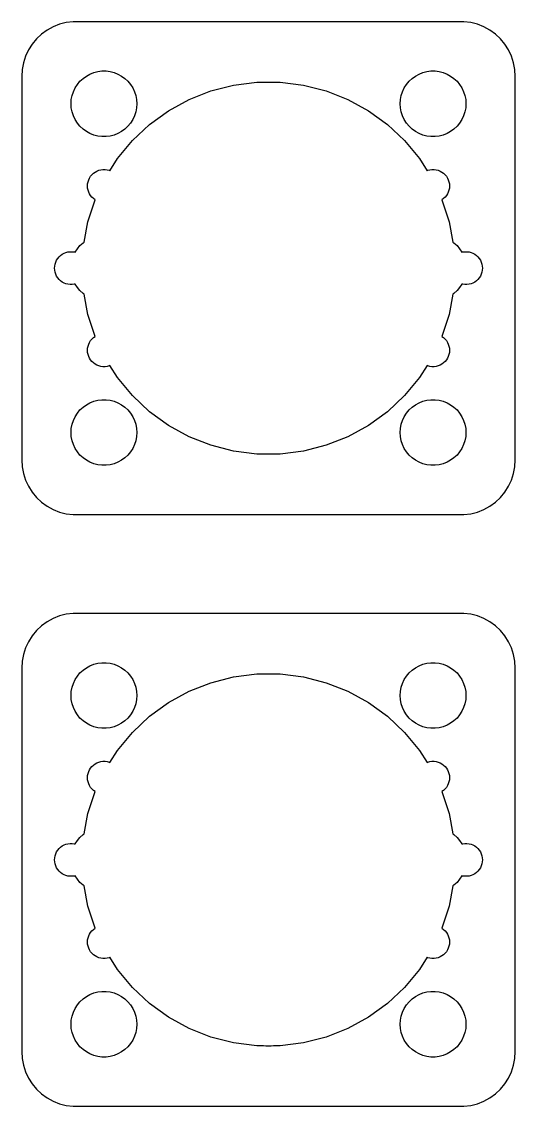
# Model space of a CAD drawing. Header units: metres. Extents: x -22 to 22, y 464 to 724.
# Drawn here: x -22.5 to 22.5, y 625.5 to 724.5 of the extents above; entities that cross this region are included whole.
import ezdxf

# ---------------------------------------------------------------- set-up
doc = ezdxf.new("R2010")
doc.units = ezdxf.units.M

msp = doc.modelspace()

# ---------------------------------------------------------------- linework, layer by layer
for p, q in [((-20.1791, 723.722), (-20.6871, 723.353)), ((-19.6289, 724.024), (-20.1791, 723.722)), ((-19.0451, 724.255), (-19.6289, 724.024)), ((-18.4369, 724.411), (-19.0451, 724.255)), ((-17.8139, 724.49), (-18.4369, 724.411)), ((17.8139, 724.49), (-17.8139, 724.49)), ((18.4369, 724.411), (17.8139, 724.49)), ((19.0451, 724.255), (18.4369, 724.411)), ((19.6289, 724.024), (19.0451, 724.255)), ((20.1791, 723.722), (19.6289, 724.024)), ((20.6871, 723.353), (20.1791, 723.722)), ((-21.1448, 722.923), (-21.5451, 722.439)), ((-20.6871, 723.353), (-21.1448, 722.923)), ((21.1448, 722.923), (20.6871, 723.353)), ((21.5451, 722.439), (21.1448, 722.923)), ((-21.8815, 721.909), (-22.1489, 721.341)), ((-21.5451, 722.439), (-21.8815, 721.909)), ((21.8815, 721.909), (21.5451, 722.439)), ((22.1489, 721.341), (21.8815, 721.909)), ((-22.3429, 720.743), (-22.4606, 720.127)), ((-22.1489, 721.341), (-22.3429, 720.743)), ((22.3429, 720.743), (22.1489, 721.341)), ((22.4606, 720.127), (22.3429, 720.743)), ((-22.4606, 720.127), (-22.5, 719.5)), ((-16.6075, 719.533), (-16.2773, 719.714)), ((-16.2773, 719.714), (-15.927, 719.853)), ((-15.927, 719.853), (-15.5621, 719.947)), ((-15.5621, 719.947), (-15.1884, 719.994)), ((-15.1884, 719.994), (-14.8116, 719.994)), ((-14.8116, 719.994), (-14.4379, 719.947)), ((-14.4379, 719.947), (-14.0729, 719.853)), ((-14.0729, 719.853), (-13.7227, 719.714)), ((-13.7227, 719.714), (-13.3925, 719.533)), ((13.3925, 719.533), (13.7227, 719.714)), ((13.7227, 719.714), (14.0729, 719.853)), ((14.0729, 719.853), (14.4379, 719.947)), ((14.4379, 719.947), (14.8116, 719.994)), ((14.8116, 719.994), (15.1884, 719.994)), ((15.1884, 719.994), (15.5621, 719.947)), ((15.5621, 719.947), (15.927, 719.853)), ((15.927, 719.853), (16.2773, 719.714)), ((16.2773, 719.714), (16.6075, 719.533)), ((22.5, 719.5), (22.4606, 720.127)), ((-22.5, 719.5), (-22.5, 684.5)), ((-17.6289, 718.445), (-17.427, 718.763)), ((-17.427, 718.763), (-17.1869, 719.054)), ((-17.1869, 719.054), (-16.9123, 719.312)), ((-16.9123, 719.312), (-16.6075, 719.533)), ((-13.3925, 719.533), (-13.0877, 719.312)), ((-13.0877, 719.312), (-12.8131, 719.054)), ((-12.8131, 719.054), (-12.5729, 718.763)), ((-12.5729, 718.763), (-12.3711, 718.445)), ((-5.25328, 718.168), (-3.18547, 718.699)), ((-3.18547, 718.699), (-1.06743, 718.966)), ((-1.06743, 718.966), (1.06743, 718.966)), ((1.06743, 718.966), (3.18547, 718.699)), ((3.18547, 718.699), (5.25328, 718.168)), ((12.3711, 718.445), (12.5729, 718.763)), ((12.5729, 718.763), (12.8131, 719.054)), ((12.8131, 719.054), (13.0877, 719.312)), ((13.0877, 719.312), (13.3925, 719.533)), ((16.6075, 719.533), (16.9123, 719.312)), ((16.9123, 719.312), (17.1869, 719.054)), ((17.1869, 719.054), (17.427, 718.763)), ((17.427, 718.763), (17.6289, 718.445)), ((22.5, 684.5), (22.5, 719.5)), ((-17.9763, 717.376), (-17.9057, 717.746)), ((-17.9057, 717.746), (-17.7893, 718.104)), ((-17.7893, 718.104), (-17.6289, 718.445)), ((-12.3711, 718.445), (-12.2107, 718.104)), ((-12.2107, 718.104), (-12.0942, 717.746)), ((-12.0942, 717.746), (-12.0237, 717.376)), ((-7.23824, 717.382), (-5.25328, 718.168)), ((5.25328, 718.168), (7.23824, 717.382)), ((12.0237, 717.376), (12.0942, 717.746)), ((12.0942, 717.746), (12.2107, 718.104)), ((12.2107, 718.104), (12.3711, 718.445)), ((17.6289, 718.445), (17.7893, 718.104)), ((17.7893, 718.104), (17.9057, 717.746)), ((17.9057, 717.746), (17.9763, 717.376)), ((-18, 717), (-17.9763, 717.376)), ((-17.9763, 716.624), (-18, 717)), ((-17.9057, 716.254), (-17.9763, 716.624)), ((-12.0237, 716.624), (-12.0942, 716.254)), ((-12.0237, 717.376), (-12, 717)), ((-12, 717), (-12.0237, 716.624)), ((-9.10905, 716.354), (-7.23824, 717.382)), ((7.23824, 717.382), (9.10905, 716.354)), ((12, 717), (12.0237, 717.376)), ((12.0237, 716.624), (12, 717)), ((12.0942, 716.254), (12.0237, 716.624)), ((17.9763, 716.624), (17.9057, 716.254)), ((17.9763, 717.376), (18, 717)), ((18, 717), (17.9763, 716.624)), ((-17.7893, 715.896), (-17.9057, 716.254)), ((-17.6289, 715.555), (-17.7893, 715.896)), ((-12.2107, 715.896), (-12.3711, 715.555)), ((-12.0942, 716.254), (-12.2107, 715.896)), ((-10.8362, 715.099), (-9.10905, 716.354)), ((9.10905, 716.354), (10.8362, 715.099)), ((12.2107, 715.896), (12.0942, 716.254)), ((12.3711, 715.555), (12.2107, 715.896)), ((17.7893, 715.896), (17.6289, 715.555)), ((17.9057, 716.254), (17.7893, 715.896)), ((-17.427, 715.237), (-17.6289, 715.555)), ((-17.1869, 714.946), (-17.427, 715.237)), ((-16.9123, 714.688), (-17.1869, 714.946)), ((-16.6075, 714.467), (-16.9123, 714.688)), ((-13.0877, 714.688), (-13.3925, 714.467)), ((-12.8131, 714.946), (-13.0877, 714.688)), ((-12.5729, 715.237), (-12.8131, 714.946)), ((-12.3711, 715.555), (-12.5729, 715.237)), ((-12.3925, 713.637), (-10.8362, 715.099)), ((10.8362, 715.099), (12.3925, 713.637)), ((12.5729, 715.237), (12.3711, 715.555)), ((12.8131, 714.946), (12.5729, 715.237)), ((13.0877, 714.688), (12.8131, 714.946)), ((13.3925, 714.467), (13.0877, 714.688)), ((16.9123, 714.688), (16.6075, 714.467)), ((17.1869, 714.946), (16.9123, 714.688)), ((17.427, 715.237), (17.1869, 714.946)), ((17.6289, 715.555), (17.427, 715.237)), ((-16.2773, 714.286), (-16.6075, 714.467)), ((-15.927, 714.147), (-16.2773, 714.286)), ((-15.5621, 714.053), (-15.927, 714.147)), ((-15.1884, 714.006), (-15.5621, 714.053)), ((-14.8116, 714.006), (-15.1884, 714.006)), ((-14.4379, 714.053), (-14.8116, 714.006)), ((-14.0729, 714.147), (-14.4379, 714.053)), ((-13.7227, 714.286), (-14.0729, 714.147)), ((-13.3925, 714.467), (-13.7227, 714.286)), ((13.7227, 714.286), (13.3925, 714.467)), ((14.0729, 714.147), (13.7227, 714.286)), ((14.4379, 714.053), (14.0729, 714.147)), ((14.8116, 714.006), (14.4379, 714.053)), ((15.1884, 714.006), (14.8116, 714.006)), ((15.5621, 714.053), (15.1884, 714.006)), ((15.927, 714.147), (15.5621, 714.053)), ((16.2773, 714.286), (15.927, 714.147)), ((16.6075, 714.467), (16.2773, 714.286)), ((-13.7533, 711.992), (-12.3925, 713.637)), ((12.3925, 713.637), (13.7533, 711.992)), ((-14.4511, 710.893), (-13.7533, 711.992)), ((13.7533, 711.992), (14.4511, 710.893)), ((-15.9561, 710.656), (-15.8037, 710.766)), ((-15.8037, 710.766), (-15.6387, 710.857)), ((-15.6387, 710.857), (-15.4635, 710.927)), ((-15.4635, 710.927), (-15.2811, 710.973)), ((-15.2811, 710.973), (-15.0942, 710.997)), ((-15.0942, 710.997), (-14.9058, 710.997)), ((-14.9058, 710.997), (-14.7189, 710.973)), ((-14.7189, 710.973), (-14.5365, 710.927)), ((-14.5365, 710.927), (-14.4511, 710.893)), ((14.4511, 710.893), (14.5365, 710.927)), ((14.5365, 710.927), (14.7189, 710.973)), ((14.7189, 710.973), (14.9058, 710.997)), ((14.9058, 710.997), (15.0942, 710.997)), ((15.0942, 710.997), (15.2811, 710.973)), ((15.2811, 710.973), (15.4635, 710.927)), ((15.4635, 710.927), (15.6387, 710.857)), ((15.6387, 710.857), (15.8037, 710.766)), ((15.8037, 710.766), (15.9561, 710.656)), ((-16.5, 709.5), (-16.4882, 709.688)), ((-16.4882, 709.688), (-16.4529, 709.873)), ((-16.4529, 709.873), (-16.3947, 710.052)), ((-16.3947, 710.052), (-16.3145, 710.223)), ((-16.3145, 710.223), (-16.2135, 710.382)), ((-16.2135, 710.382), (-16.0934, 710.527)), ((-16.0934, 710.527), (-15.9561, 710.656)), ((15.9561, 710.656), (16.0934, 710.527)), ((16.0934, 710.527), (16.2135, 710.382)), ((16.2135, 710.382), (16.3145, 710.223)), ((16.3145, 710.223), (16.3947, 710.052)), ((16.3947, 710.052), (16.4529, 709.873)), ((16.4529, 709.873), (16.4882, 709.688)), ((16.4882, 709.688), (16.5, 709.5)), ((-16.4882, 709.312), (-16.5, 709.5)), ((-16.4529, 709.127), (-16.4882, 709.312)), ((-16.3947, 708.948), (-16.4529, 709.127)), ((-16.3145, 708.777), (-16.3947, 708.948)), ((-16.2135, 708.618), (-16.3145, 708.777)), ((16.3145, 708.777), (16.2135, 708.618)), ((16.3947, 708.948), (16.3145, 708.777)), ((16.4529, 709.127), (16.3947, 708.948)), ((16.4882, 709.312), (16.4529, 709.127)), ((16.5, 709.5), (16.4882, 709.312)), ((-16.4659, 706.228), (-15.8122, 708.24)), ((-16.0934, 708.473), (-16.2135, 708.618)), ((-15.9561, 708.344), (-16.0934, 708.473)), ((-15.8122, 708.24), (-15.9561, 708.344)), ((15.9561, 708.344), (15.8122, 708.24)), ((15.8122, 708.24), (16.4659, 706.228)), ((16.0934, 708.473), (15.9561, 708.344)), ((16.2135, 708.618), (16.0934, 708.473)), ((-16.8184, 704.38), (-16.4659, 706.228)), ((16.4659, 706.228), (16.8184, 704.38)), ((-17.6261, 703.45), (-17.427, 703.763)), ((-17.427, 703.763), (-17.1869, 704.054)), ((-17.1869, 704.054), (-16.9123, 704.312)), ((-16.9123, 704.312), (-16.8184, 704.38)), ((16.8184, 704.38), (16.9123, 704.312)), ((16.9123, 704.312), (17.1869, 704.054)), ((17.1869, 704.054), (17.427, 703.763)), ((17.427, 703.763), (17.6261, 703.45)), ((-19.3145, 702.723), (-19.2135, 702.882)), ((-19.2135, 702.882), (-19.0934, 703.027)), ((-19.0934, 703.027), (-18.9561, 703.156)), ((-18.9561, 703.156), (-18.8037, 703.266)), ((-18.8037, 703.266), (-18.6387, 703.357)), ((-18.6387, 703.357), (-18.4635, 703.427)), ((-18.4635, 703.427), (-18.2811, 703.473)), ((-18.2811, 703.473), (-18.0942, 703.497)), ((-18.0942, 703.497), (-17.9058, 703.497)), ((-17.9058, 703.497), (-17.7189, 703.473)), ((-17.7189, 703.473), (-17.6261, 703.45)), ((17.6261, 703.45), (17.7189, 703.473)), ((17.7189, 703.473), (17.9058, 703.497)), ((17.9058, 703.497), (18.0942, 703.497)), ((18.0942, 703.497), (18.2811, 703.473)), ((18.2811, 703.473), (18.4635, 703.427)), ((18.4635, 703.427), (18.6387, 703.357)), ((18.6387, 703.357), (18.8037, 703.266)), ((18.8037, 703.266), (18.9561, 703.156)), ((18.9561, 703.156), (19.0934, 703.027)), ((19.0934, 703.027), (19.2135, 702.882)), ((19.2135, 702.882), (19.3145, 702.723)), ((-19.5, 702), (-19.4882, 702.188)), ((-19.4882, 701.812), (-19.5, 702)), ((-19.4882, 702.188), (-19.4529, 702.373)), ((-19.4529, 701.627), (-19.4882, 701.812)), ((-19.4529, 702.373), (-19.3947, 702.552)), ((-19.3947, 702.552), (-19.3145, 702.723)), ((19.3145, 702.723), (19.3947, 702.552)), ((19.3947, 702.552), (19.4529, 702.373)), ((19.4529, 702.373), (19.4882, 702.188)), ((19.4882, 701.812), (19.4529, 701.627)), ((19.4882, 702.188), (19.5, 702)), ((19.5, 702), (19.4882, 701.812)), ((-19.3947, 701.448), (-19.4529, 701.627)), ((-19.3145, 701.277), (-19.3947, 701.448)), ((-19.2135, 701.118), (-19.3145, 701.277)), ((-19.0934, 700.973), (-19.2135, 701.118)), ((-18.9561, 700.844), (-19.0934, 700.973)), ((-18.8037, 700.734), (-18.9561, 700.844)), ((18.9561, 700.844), (18.8037, 700.734)), ((19.0934, 700.973), (18.9561, 700.844)), ((19.2135, 701.118), (19.0934, 700.973)), ((19.3145, 701.277), (19.2135, 701.118)), ((19.3947, 701.448), (19.3145, 701.277)), ((19.4529, 701.627), (19.3947, 701.448)), ((-18.6387, 700.643), (-18.8037, 700.734)), ((-18.4635, 700.573), (-18.6387, 700.643)), ((-18.2811, 700.527), (-18.4635, 700.573)), ((-18.0942, 700.503), (-18.2811, 700.527)), ((-17.9058, 700.503), (-18.0942, 700.503)), ((-17.7189, 700.527), (-17.9058, 700.503)), ((-17.6261, 700.55), (-17.7189, 700.527)), ((-17.427, 700.237), (-17.6261, 700.55)), ((-17.1869, 699.946), (-17.427, 700.237)), ((-16.9123, 699.688), (-17.1869, 699.946)), ((17.1869, 699.946), (16.9123, 699.688)), ((17.427, 700.237), (17.1869, 699.946)), ((17.6261, 700.55), (17.427, 700.237)), ((17.7189, 700.527), (17.6261, 700.55)), ((17.9058, 700.503), (17.7189, 700.527)), ((18.0942, 700.503), (17.9058, 700.503)), ((18.2811, 700.527), (18.0942, 700.503)), ((18.4635, 700.573), (18.2811, 700.527)), ((18.6387, 700.643), (18.4635, 700.573)), ((18.8037, 700.734), (18.6387, 700.643)), ((-16.8184, 699.62), (-16.9123, 699.688)), ((-16.4659, 697.772), (-16.8184, 699.62)), ((16.8184, 699.62), (16.4659, 697.772)), ((16.9123, 699.688), (16.8184, 699.62)), ((-15.8122, 695.76), (-16.4659, 697.772)), ((16.4659, 697.772), (15.8122, 695.76)), ((-16.4882, 694.688), (-16.4529, 694.873)), ((-16.4529, 694.873), (-16.3947, 695.052)), ((-16.3947, 695.052), (-16.3145, 695.223)), ((-16.3145, 695.223), (-16.2135, 695.382)), ((-16.2135, 695.382), (-16.0934, 695.527)), ((-16.0934, 695.527), (-15.9561, 695.656)), ((-15.9561, 695.656), (-15.8122, 695.76)), ((15.8122, 695.76), (15.9561, 695.656)), ((15.9561, 695.656), (16.0934, 695.527)), ((16.0934, 695.527), (16.2135, 695.382)), ((16.2135, 695.382), (16.3145, 695.223)), ((16.3145, 695.223), (16.3947, 695.052)), ((16.3947, 695.052), (16.4529, 694.873)), ((16.4529, 694.873), (16.4882, 694.688)), ((-16.5, 694.5), (-16.4882, 694.688)), ((-16.4882, 694.312), (-16.5, 694.5)), ((-16.4529, 694.127), (-16.4882, 694.312)), ((-16.3947, 693.948), (-16.4529, 694.127)), ((-16.3145, 693.777), (-16.3947, 693.948)), ((16.3947, 693.948), (16.3145, 693.777)), ((16.4529, 694.127), (16.3947, 693.948)), ((16.4882, 694.312), (16.4529, 694.127)), ((16.4882, 694.688), (16.5, 694.5)), ((16.5, 694.5), (16.4882, 694.312)), ((-16.2135, 693.618), (-16.3145, 693.777)), ((-16.0934, 693.473), (-16.2135, 693.618)), ((-15.9561, 693.344), (-16.0934, 693.473)), ((-15.8037, 693.234), (-15.9561, 693.344)), ((-15.6387, 693.143), (-15.8037, 693.234)), ((-15.4635, 693.073), (-15.6387, 693.143)), ((-15.2811, 693.027), (-15.4635, 693.073)), ((-15.0942, 693.003), (-15.2811, 693.027)), ((-14.9058, 693.003), (-15.0942, 693.003)), ((-14.7189, 693.027), (-14.9058, 693.003)), ((-14.5365, 693.073), (-14.7189, 693.027)), ((-14.4511, 693.107), (-14.5365, 693.073)), ((-13.7533, 692.008), (-14.4511, 693.107)), ((14.4511, 693.107), (13.7533, 692.008)), ((14.5365, 693.073), (14.4511, 693.107)), ((14.7189, 693.027), (14.5365, 693.073)), ((14.9058, 693.003), (14.7189, 693.027)), ((15.0942, 693.003), (14.9058, 693.003)), ((15.2811, 693.027), (15.0942, 693.003)), ((15.4635, 693.073), (15.2811, 693.027)), ((15.6387, 693.143), (15.4635, 693.073)), ((15.8037, 693.234), (15.6387, 693.143)), ((15.9561, 693.344), (15.8037, 693.234)), ((16.0934, 693.473), (15.9561, 693.344)), ((16.2135, 693.618), (16.0934, 693.473)), ((16.3145, 693.777), (16.2135, 693.618)), ((-12.3925, 690.363), (-13.7533, 692.008)), ((13.7533, 692.008), (12.3925, 690.363)), ((-15.927, 689.853), (-15.5621, 689.947)), ((-15.5621, 689.947), (-15.1884, 689.994)), ((-15.1884, 689.994), (-14.8116, 689.994)), ((-14.8116, 689.994), (-14.4379, 689.947)), ((-14.4379, 689.947), (-14.0729, 689.853)), ((-10.8362, 688.901), (-12.3925, 690.363)), ((12.3925, 690.363), (10.8362, 688.901)), ((14.0729, 689.853), (14.4379, 689.947)), ((14.4379, 689.947), (14.8116, 689.994)), ((14.8116, 689.994), (15.1884, 689.994)), ((15.1884, 689.994), (15.5621, 689.947)), ((15.5621, 689.947), (15.927, 689.853)), ((-17.427, 688.763), (-17.1869, 689.054)), ((-17.1869, 689.054), (-16.9123, 689.312)), ((-16.9123, 689.312), (-16.6075, 689.533)), ((-16.6075, 689.533), (-16.2773, 689.714)), ((-16.2773, 689.714), (-15.927, 689.853)), ((-14.0729, 689.853), (-13.7227, 689.714)), ((-13.7227, 689.714), (-13.3925, 689.533)), ((-13.3925, 689.533), (-13.0877, 689.312)), ((-13.0877, 689.312), (-12.8131, 689.054)), ((-12.8131, 689.054), (-12.5729, 688.763)), ((-9.10905, 687.646), (-10.8362, 688.901)), ((10.8362, 688.901), (9.10905, 687.646)), ((12.5729, 688.763), (12.8131, 689.054)), ((12.8131, 689.054), (13.0877, 689.312)), ((13.0877, 689.312), (13.3925, 689.533)), ((13.3925, 689.533), (13.7227, 689.714)), ((13.7227, 689.714), (14.0729, 689.853)), ((15.927, 689.853), (16.2773, 689.714)), ((16.2773, 689.714), (16.6075, 689.533)), ((16.6075, 689.533), (16.9123, 689.312)), ((16.9123, 689.312), (17.1869, 689.054)), ((17.1869, 689.054), (17.427, 688.763)), ((-17.9057, 687.746), (-17.7893, 688.104)), ((-17.7893, 688.104), (-17.6289, 688.445)), ((-17.6289, 688.445), (-17.427, 688.763)), ((-12.5729, 688.763), (-12.3711, 688.445)), ((-12.3711, 688.445), (-12.2107, 688.104)), ((-12.2107, 688.104), (-12.0942, 687.746)), ((12.0942, 687.746), (12.2107, 688.104)), ((12.2107, 688.104), (12.3711, 688.445)), ((12.3711, 688.445), (12.5729, 688.763)), ((17.427, 688.763), (17.6289, 688.445)), ((17.6289, 688.445), (17.7893, 688.104)), ((17.7893, 688.104), (17.9057, 687.746)), ((-18, 687), (-17.9763, 687.376)), ((-17.9763, 686.624), (-18, 687)), ((-17.9763, 687.376), (-17.9057, 687.746)), ((-12.0942, 687.746), (-12.0237, 687.376)), ((-12.0237, 687.376), (-12, 687)), ((-12, 687), (-12.0237, 686.624)), ((-7.23824, 686.618), (-9.10905, 687.646)), ((9.10905, 687.646), (7.23824, 686.618)), ((12, 687), (12.0237, 687.376)), ((12.0237, 686.624), (12, 687)), ((12.0237, 687.376), (12.0942, 687.746)), ((17.9057, 687.746), (17.9763, 687.376)), ((17.9763, 687.376), (18, 687)), ((18, 687), (17.9763, 686.624)), ((-17.9057, 686.254), (-17.9763, 686.624)), ((-17.7893, 685.896), (-17.9057, 686.254)), ((-12.0942, 686.254), (-12.2107, 685.896)), ((-12.0237, 686.624), (-12.0942, 686.254)), ((-5.25328, 685.832), (-7.23824, 686.618)), ((7.23824, 686.618), (5.25328, 685.832)), ((12.0942, 686.254), (12.0237, 686.624)), ((12.2107, 685.896), (12.0942, 686.254)), ((17.9057, 686.254), (17.7893, 685.896)), ((17.9763, 686.624), (17.9057, 686.254)), ((-17.6289, 685.555), (-17.7893, 685.896)), ((-17.427, 685.237), (-17.6289, 685.555)), ((-17.1869, 684.946), (-17.427, 685.237)), ((-16.9123, 684.688), (-17.1869, 684.946)), ((-12.8131, 684.946), (-13.0877, 684.688)), ((-12.5729, 685.237), (-12.8131, 684.946)), ((-12.3711, 685.555), (-12.5729, 685.237)), ((-12.2107, 685.896), (-12.3711, 685.555)), ((-3.18547, 685.301), (-5.25328, 685.832)), ((-1.06743, 685.034), (-3.18547, 685.301)), ((-0.45422, 685.034), (-1.06743, 685.034)), ((-0.25116, 685.008), (-0.45422, 685.034)), ((0.25116, 685.008), (-0.25116, 685.008)), ((0.45422, 685.034), (0.25116, 685.008)), ((1.06743, 685.034), (0.45422, 685.034)), ((3.18547, 685.301), (1.06743, 685.034)), ((5.25328, 685.832), (3.18547, 685.301)), ((12.3711, 685.555), (12.2107, 685.896)), ((12.5729, 685.237), (12.3711, 685.555)), ((12.8131, 684.946), (12.5729, 685.237)), ((13.0877, 684.688), (12.8131, 684.946)), ((17.1869, 684.946), (16.9123, 684.688)), ((17.427, 685.237), (17.1869, 684.946)), ((17.6289, 685.555), (17.427, 685.237)), ((17.7893, 685.896), (17.6289, 685.555)), ((-22.5, 684.5), (-22.4606, 683.873)), ((-16.6075, 684.467), (-16.9123, 684.688)), ((-16.2773, 684.286), (-16.6075, 684.467)), ((-15.927, 684.147), (-16.2773, 684.286)), ((-15.5621, 684.053), (-15.927, 684.147)), ((-15.1884, 684.006), (-15.5621, 684.053)), ((-14.8116, 684.006), (-15.1884, 684.006)), ((-14.4379, 684.053), (-14.8116, 684.006)), ((-14.0729, 684.147), (-14.4379, 684.053)), ((-13.7227, 684.286), (-14.0729, 684.147)), ((-13.3925, 684.467), (-13.7227, 684.286)), ((-13.0877, 684.688), (-13.3925, 684.467)), ((13.3925, 684.467), (13.0877, 684.688)), ((13.7227, 684.286), (13.3925, 684.467)), ((14.0729, 684.147), (13.7227, 684.286)), ((14.4379, 684.053), (14.0729, 684.147)), ((14.8116, 684.006), (14.4379, 684.053)), ((15.1884, 684.006), (14.8116, 684.006)), ((15.5621, 684.053), (15.1884, 684.006)), ((15.927, 684.147), (15.5621, 684.053)), ((16.2773, 684.286), (15.927, 684.147)), ((16.6075, 684.467), (16.2773, 684.286)), ((16.9123, 684.688), (16.6075, 684.467)), ((22.4606, 683.873), (22.5, 684.5)), ((-22.4606, 683.873), (-22.3429, 683.257)), ((-22.3429, 683.257), (-22.1489, 682.659)), ((22.1489, 682.659), (22.3429, 683.257)), ((22.3429, 683.257), (22.4606, 683.873)), ((-22.1489, 682.659), (-21.8815, 682.091)), ((-21.8815, 682.091), (-21.5451, 681.561)), ((21.5451, 681.561), (21.8815, 682.091)), ((21.8815, 682.091), (22.1489, 682.659)), ((-21.5451, 681.561), (-21.1448, 681.077)), ((-21.1448, 681.077), (-20.6871, 680.647)), ((20.6871, 680.647), (21.1448, 681.077)), ((21.1448, 681.077), (21.5451, 681.561)), ((-20.6871, 680.647), (-20.1791, 680.278)), ((-20.1791, 680.278), (-19.6289, 679.976)), ((19.6289, 679.976), (20.1791, 680.278)), ((20.1791, 680.278), (20.6871, 680.647)), ((-19.6289, 679.976), (-19.0451, 679.745)), ((-19.0451, 679.745), (-18.4369, 679.589)), ((-18.4369, 679.589), (-17.8139, 679.51)), ((-17.8139, 679.51), (17.8139, 679.51)), ((17.8139, 679.51), (18.4369, 679.589)), ((18.4369, 679.589), (19.0451, 679.745)), ((19.0451, 679.745), (19.6289, 679.976)), ((-19.0451, 670.255), (-19.6289, 670.024)), ((-18.4369, 670.411), (-19.0451, 670.255)), ((-17.8139, 670.49), (-18.4369, 670.411)), ((17.8139, 670.49), (-17.8139, 670.49)), ((18.4369, 670.411), (17.8139, 670.49)), ((19.0451, 670.255), (18.4369, 670.411)), ((19.6289, 670.024), (19.0451, 670.255)), ((-20.6871, 669.353), (-21.1448, 668.923)), ((-20.1791, 669.722), (-20.6871, 669.353)), ((-19.6289, 670.024), (-20.1791, 669.722)), ((20.1791, 669.722), (19.6289, 670.024)), ((20.6871, 669.353), (20.1791, 669.722)), ((21.1448, 668.923), (20.6871, 669.353)), ((-21.5451, 668.439), (-21.8815, 667.909)), ((-21.1448, 668.923), (-21.5451, 668.439)), ((21.5451, 668.439), (21.1448, 668.923)), ((21.8815, 667.909), (21.5451, 668.439)), ((-22.1489, 667.341), (-22.3429, 666.743)), ((-21.8815, 667.909), (-22.1489, 667.341)), ((22.1489, 667.341), (21.8815, 667.909)), ((22.3429, 666.743), (22.1489, 667.341)), ((-22.3429, 666.743), (-22.4606, 666.127)), ((22.4606, 666.127), (22.3429, 666.743)), ((-22.4606, 666.127), (-22.5, 665.5)), ((-22.5, 665.5), (-22.5, 630.5)), ((-17.1869, 665.054), (-16.9123, 665.312)), ((-16.9123, 665.312), (-16.6075, 665.533)), ((-16.6075, 665.533), (-16.2773, 665.714)), ((-16.2773, 665.714), (-15.927, 665.853)), ((-15.927, 665.853), (-15.5621, 665.947)), ((-15.5621, 665.947), (-15.1884, 665.994)), ((-15.1884, 665.994), (-14.8116, 665.994)), ((-14.8116, 665.994), (-14.4379, 665.947)), ((-14.4379, 665.947), (-14.0729, 665.853)), ((-14.0729, 665.853), (-13.7227, 665.714)), ((-13.7227, 665.714), (-13.3925, 665.533)), ((-13.3925, 665.533), (-13.0877, 665.312)), ((-13.0877, 665.312), (-12.8131, 665.054)), ((12.8131, 665.054), (13.0877, 665.312)), ((13.0877, 665.312), (13.3925, 665.533)), ((13.3925, 665.533), (13.7227, 665.714)), ((13.7227, 665.714), (14.0729, 665.853)), ((14.0729, 665.853), (14.4379, 665.947)), ((14.4379, 665.947), (14.8116, 665.994)), ((14.8116, 665.994), (15.1884, 665.994)), ((15.1884, 665.994), (15.5621, 665.947)), ((15.5621, 665.947), (15.927, 665.853)), ((15.927, 665.853), (16.2773, 665.714)), ((16.2773, 665.714), (16.6075, 665.533)), ((16.6075, 665.533), (16.9123, 665.312)), ((16.9123, 665.312), (17.1869, 665.054)), ((22.5, 665.5), (22.4606, 666.127)), ((22.5, 630.5), (22.5, 665.5)), ((-17.7893, 664.104), (-17.6289, 664.445)), ((-17.6289, 664.445), (-17.427, 664.763)), ((-17.427, 664.763), (-17.1869, 665.054)), ((-12.8131, 665.054), (-12.5729, 664.763)), ((-12.5729, 664.763), (-12.3711, 664.445)), ((-12.3711, 664.445), (-12.2107, 664.104)), ((-7.23824, 663.382), (-5.25328, 664.168)), ((-5.25328, 664.168), (-3.18547, 664.699)), ((-3.18547, 664.699), (-1.06743, 664.966)), ((-1.06743, 664.966), (1.06743, 664.966)), ((1.06743, 664.966), (3.18547, 664.699)), ((3.18547, 664.699), (5.25328, 664.168)), ((5.25328, 664.168), (7.23824, 663.382)), ((12.2107, 664.104), (12.3711, 664.445)), ((12.3711, 664.445), (12.5729, 664.763)), ((12.5729, 664.763), (12.8131, 665.054)), ((17.1869, 665.054), (17.427, 664.763)), ((17.427, 664.763), (17.6289, 664.445)), ((17.6289, 664.445), (17.7893, 664.104)), ((-18, 663), (-17.9763, 663.376)), ((-17.9763, 663.376), (-17.9057, 663.746)), ((-17.9057, 663.746), (-17.7893, 664.104)), ((-12.2107, 664.104), (-12.0942, 663.746)), ((-12.0942, 663.746), (-12.0237, 663.376)), ((-12.0237, 663.376), (-12, 663)), ((-9.10905, 662.354), (-7.23824, 663.382)), ((7.23824, 663.382), (9.10905, 662.354)), ((12, 663), (12.0237, 663.376)), ((12.0237, 663.376), (12.0942, 663.746)), ((12.0942, 663.746), (12.2107, 664.104)), ((17.7893, 664.104), (17.9057, 663.746)), ((17.9057, 663.746), (17.9763, 663.376)), ((17.9763, 663.376), (18, 663)), ((-17.9763, 662.624), (-18, 663)), ((-17.9057, 662.254), (-17.9763, 662.624)), ((-17.7893, 661.896), (-17.9057, 662.254)), ((-12.0942, 662.254), (-12.2107, 661.896)), ((-12.0237, 662.624), (-12.0942, 662.254)), ((-12, 663), (-12.0237, 662.624)), ((-10.8362, 661.099), (-9.10905, 662.354)), ((9.10905, 662.354), (10.8362, 661.099)), ((12.0237, 662.624), (12, 663)), ((12.0942, 662.254), (12.0237, 662.624)), ((12.2107, 661.896), (12.0942, 662.254)), ((17.9057, 662.254), (17.7893, 661.896)), ((17.9763, 662.624), (17.9057, 662.254)), ((18, 663), (17.9763, 662.624)), ((-17.6289, 661.555), (-17.7893, 661.896)), ((-17.427, 661.237), (-17.6289, 661.555)), ((-17.1869, 660.946), (-17.427, 661.237)), ((-12.5729, 661.237), (-12.8131, 660.946)), ((-12.3711, 661.555), (-12.5729, 661.237)), ((-12.2107, 661.896), (-12.3711, 661.555)), ((12.3711, 661.555), (12.2107, 661.896)), ((12.5729, 661.237), (12.3711, 661.555)), ((12.8131, 660.946), (12.5729, 661.237)), ((17.427, 661.237), (17.1869, 660.946)), ((17.6289, 661.555), (17.427, 661.237)), ((17.7893, 661.896), (17.6289, 661.555)), ((-16.9123, 660.688), (-17.1869, 660.946)), ((-16.6075, 660.467), (-16.9123, 660.688)), ((-16.2773, 660.286), (-16.6075, 660.467)), ((-15.927, 660.147), (-16.2773, 660.286)), ((-13.7227, 660.286), (-14.0729, 660.147)), ((-13.3925, 660.467), (-13.7227, 660.286)), ((-13.0877, 660.688), (-13.3925, 660.467)), ((-12.8131, 660.946), (-13.0877, 660.688)), ((-12.3925, 659.637), (-10.8362, 661.099)), ((10.8362, 661.099), (12.3925, 659.637)), ((13.0877, 660.688), (12.8131, 660.946)), ((13.3925, 660.467), (13.0877, 660.688)), ((13.7227, 660.286), (13.3925, 660.467)), ((14.0729, 660.147), (13.7227, 660.286)), ((16.2773, 660.286), (15.927, 660.147)), ((16.6075, 660.467), (16.2773, 660.286)), ((16.9123, 660.688), (16.6075, 660.467)), ((17.1869, 660.946), (16.9123, 660.688)), ((-15.5621, 660.053), (-15.927, 660.147)), ((-15.1884, 660.006), (-15.5621, 660.053)), ((-14.8116, 660.006), (-15.1884, 660.006)), ((-14.4379, 660.053), (-14.8116, 660.006)), ((-14.0729, 660.147), (-14.4379, 660.053)), ((-13.7533, 657.992), (-12.3925, 659.637)), ((12.3925, 659.637), (13.7533, 657.992)), ((14.4379, 660.053), (14.0729, 660.147)), ((14.8116, 660.006), (14.4379, 660.053)), ((15.1884, 660.006), (14.8116, 660.006)), ((15.5621, 660.053), (15.1884, 660.006)), ((15.927, 660.147), (15.5621, 660.053)), ((-14.4511, 656.893), (-13.7533, 657.992)), ((13.7533, 657.992), (14.4511, 656.893)), ((-16.3145, 656.223), (-16.2135, 656.382)), ((-16.2135, 656.382), (-16.0934, 656.527)), ((-16.0934, 656.527), (-15.9561, 656.656)), ((-15.9561, 656.656), (-15.8037, 656.766)), ((-15.8037, 656.766), (-15.6387, 656.857)), ((-15.6387, 656.857), (-15.4635, 656.927)), ((-15.4635, 656.927), (-15.2811, 656.973)), ((-15.2811, 656.973), (-15.0942, 656.997)), ((-15.0942, 656.997), (-14.9058, 656.997)), ((-14.9058, 656.997), (-14.7189, 656.973)), ((-14.7189, 656.973), (-14.5365, 656.927)), ((-14.5365, 656.927), (-14.4511, 656.893)), ((14.4511, 656.893), (14.5365, 656.927)), ((14.5365, 656.927), (14.7189, 656.973)), ((14.7189, 656.973), (14.9058, 656.997)), ((14.9058, 656.997), (15.0942, 656.997)), ((15.0942, 656.997), (15.2811, 656.973)), ((15.2811, 656.973), (15.4635, 656.927)), ((15.4635, 656.927), (15.6387, 656.857)), ((15.6387, 656.857), (15.8037, 656.766)), ((15.8037, 656.766), (15.9561, 656.656)), ((15.9561, 656.656), (16.0934, 656.527)), ((16.0934, 656.527), (16.2135, 656.382)), ((16.2135, 656.382), (16.3145, 656.223)), ((-16.5, 655.5), (-16.4882, 655.688)), ((-16.4882, 655.312), (-16.5, 655.5)), ((-16.4882, 655.688), (-16.4529, 655.873)), ((-16.4529, 655.127), (-16.4882, 655.312)), ((-16.4529, 655.873), (-16.3947, 656.052)), ((-16.3947, 656.052), (-16.3145, 656.223)), ((16.3145, 656.223), (16.3947, 656.052)), ((16.3947, 656.052), (16.4529, 655.873)), ((16.4529, 655.873), (16.4882, 655.688)), ((16.4882, 655.312), (16.4529, 655.127)), ((16.4882, 655.688), (16.5, 655.5)), ((16.5, 655.5), (16.4882, 655.312)), ((-16.3947, 654.948), (-16.4529, 655.127)), ((-16.3145, 654.777), (-16.3947, 654.948)), ((-16.2135, 654.618), (-16.3145, 654.777)), ((-16.0934, 654.473), (-16.2135, 654.618)), ((-15.9561, 654.344), (-16.0934, 654.473)), ((-15.8122, 654.24), (-15.9561, 654.344)), ((15.9561, 654.344), (15.8122, 654.24)), ((16.0934, 654.473), (15.9561, 654.344)), ((16.2135, 654.618), (16.0934, 654.473)), ((16.3145, 654.777), (16.2135, 654.618)), ((16.3947, 654.948), (16.3145, 654.777)), ((16.4529, 655.127), (16.3947, 654.948)), ((-16.4659, 652.228), (-15.8122, 654.24)), ((15.8122, 654.24), (16.4659, 652.228)), ((-16.8184, 650.38), (-16.4659, 652.228)), ((16.4659, 652.228), (16.8184, 650.38)), ((-17.1869, 650.054), (-16.9123, 650.312)), ((-16.9123, 650.312), (-16.8184, 650.38)), ((16.8184, 650.38), (16.9123, 650.312)), ((16.9123, 650.312), (17.1869, 650.054)), ((-18.8037, 649.266), (-18.6387, 649.357)), ((-18.6387, 649.357), (-18.4635, 649.427)), ((-18.4635, 649.427), (-18.2811, 649.473)), ((-18.2811, 649.473), (-18.0942, 649.497)), ((-18.0942, 649.497), (-17.9058, 649.497)), ((-17.9058, 649.497), (-17.7189, 649.473)), ((-17.7189, 649.473), (-17.6261, 649.45)), ((-17.6261, 649.45), (-17.427, 649.763)), ((-17.427, 649.763), (-17.1869, 650.054)), ((17.1869, 650.054), (17.427, 649.763)), ((17.427, 649.763), (17.6261, 649.45)), ((17.6261, 649.45), (17.7189, 649.473)), ((17.7189, 649.473), (17.9058, 649.497)), ((17.9058, 649.497), (18.0942, 649.497)), ((18.0942, 649.497), (18.2811, 649.473)), ((18.2811, 649.473), (18.4635, 649.427)), ((18.4635, 649.427), (18.6387, 649.357)), ((18.6387, 649.357), (18.8037, 649.266)), ((-19.4882, 648.188), (-19.4529, 648.373)), ((-19.4529, 648.373), (-19.3947, 648.552)), ((-19.3947, 648.552), (-19.3145, 648.723)), ((-19.3145, 648.723), (-19.2135, 648.882)), ((-19.2135, 648.882), (-19.0934, 649.027)), ((-19.0934, 649.027), (-18.9561, 649.156)), ((-18.9561, 649.156), (-18.8037, 649.266)), ((18.8037, 649.266), (18.9561, 649.156)), ((18.9561, 649.156), (19.0934, 649.027)), ((19.0934, 649.027), (19.2135, 648.882)), ((19.2135, 648.882), (19.3145, 648.723)), ((19.3145, 648.723), (19.3947, 648.552)), ((19.3947, 648.552), (19.4529, 648.373)), ((19.4529, 648.373), (19.4882, 648.188)), ((-19.5, 648), (-19.4882, 648.188)), ((-19.4882, 647.812), (-19.5, 648)), ((-19.4529, 647.627), (-19.4882, 647.812)), ((-19.3947, 647.448), (-19.4529, 647.627)), ((-19.3145, 647.277), (-19.3947, 647.448)), ((19.3947, 647.448), (19.3145, 647.277)), ((19.4529, 647.627), (19.3947, 647.448)), ((19.4882, 647.812), (19.4529, 647.627)), ((19.4882, 648.188), (19.5, 648)), ((19.5, 648), (19.4882, 647.812)), ((-19.2135, 647.118), (-19.3145, 647.277)), ((-19.0934, 646.973), (-19.2135, 647.118)), ((-18.9561, 646.844), (-19.0934, 646.973)), ((-18.8037, 646.734), (-18.9561, 646.844)), ((-18.6387, 646.643), (-18.8037, 646.734)), ((-18.4635, 646.573), (-18.6387, 646.643)), ((-18.2811, 646.527), (-18.4635, 646.573)), ((-18.0942, 646.503), (-18.2811, 646.527)), ((-17.9058, 646.503), (-18.0942, 646.503)), ((-17.7189, 646.527), (-17.9058, 646.503)), ((-17.6261, 646.55), (-17.7189, 646.527)), ((-17.427, 646.237), (-17.6261, 646.55)), ((17.6261, 646.55), (17.427, 646.237)), ((17.7189, 646.527), (17.6261, 646.55)), ((17.9058, 646.503), (17.7189, 646.527)), ((18.0942, 646.503), (17.9058, 646.503)), ((18.2811, 646.527), (18.0942, 646.503)), ((18.4635, 646.573), (18.2811, 646.527)), ((18.6387, 646.643), (18.4635, 646.573)), ((18.8037, 646.734), (18.6387, 646.643)), ((18.9561, 646.844), (18.8037, 646.734)), ((19.0934, 646.973), (18.9561, 646.844)), ((19.2135, 647.118), (19.0934, 646.973)), ((19.3145, 647.277), (19.2135, 647.118)), ((-17.1869, 645.946), (-17.427, 646.237)), ((-16.9123, 645.688), (-17.1869, 645.946)), ((-16.8184, 645.62), (-16.9123, 645.688)), ((-16.4659, 643.772), (-16.8184, 645.62)), ((16.8184, 645.62), (16.4659, 643.772)), ((16.9123, 645.688), (16.8184, 645.62)), ((17.1869, 645.946), (16.9123, 645.688)), ((17.427, 646.237), (17.1869, 645.946)), ((-15.8122, 641.76), (-16.4659, 643.772)), ((16.4659, 643.772), (15.8122, 641.76)), ((-16.2135, 641.382), (-16.0934, 641.527)), ((-16.0934, 641.527), (-15.9561, 641.656)), ((-15.9561, 641.656), (-15.8122, 641.76)), ((15.8122, 641.76), (15.9561, 641.656)), ((15.9561, 641.656), (16.0934, 641.527)), ((16.0934, 641.527), (16.2135, 641.382)), ((-16.5, 640.5), (-16.4882, 640.688)), ((-16.4882, 640.312), (-16.5, 640.5)), ((-16.4882, 640.688), (-16.4529, 640.873)), ((-16.4529, 640.873), (-16.3947, 641.052)), ((-16.3947, 641.052), (-16.3145, 641.223)), ((-16.3145, 641.223), (-16.2135, 641.382)), ((16.2135, 641.382), (16.3145, 641.223)), ((16.3145, 641.223), (16.3947, 641.052)), ((16.3947, 641.052), (16.4529, 640.873)), ((16.4529, 640.873), (16.4882, 640.688)), ((16.4882, 640.688), (16.5, 640.5)), ((16.5, 640.5), (16.4882, 640.312)), ((-16.4529, 640.127), (-16.4882, 640.312)), ((-16.3947, 639.948), (-16.4529, 640.127)), ((-16.3145, 639.777), (-16.3947, 639.948)), ((-16.2135, 639.618), (-16.3145, 639.777)), ((-16.0934, 639.473), (-16.2135, 639.618)), ((-15.9561, 639.344), (-16.0934, 639.473)), ((16.0934, 639.473), (15.9561, 639.344)), ((16.2135, 639.618), (16.0934, 639.473)), ((16.3145, 639.777), (16.2135, 639.618)), ((16.3947, 639.948), (16.3145, 639.777)), ((16.4529, 640.127), (16.3947, 639.948)), ((16.4882, 640.312), (16.4529, 640.127)), ((-15.8037, 639.234), (-15.9561, 639.344)), ((-15.6387, 639.143), (-15.8037, 639.234)), ((-15.4635, 639.073), (-15.6387, 639.143)), ((-15.2811, 639.027), (-15.4635, 639.073)), ((-15.0942, 639.003), (-15.2811, 639.027)), ((-14.9058, 639.003), (-15.0942, 639.003)), ((-14.7189, 639.027), (-14.9058, 639.003)), ((-14.5365, 639.073), (-14.7189, 639.027)), ((-14.4511, 639.107), (-14.5365, 639.073)), ((-13.7533, 638.008), (-14.4511, 639.107)), ((14.4511, 639.107), (13.7533, 638.008)), ((14.5365, 639.073), (14.4511, 639.107)), ((14.7189, 639.027), (14.5365, 639.073)), ((14.9058, 639.003), (14.7189, 639.027)), ((15.0942, 639.003), (14.9058, 639.003)), ((15.2811, 639.027), (15.0942, 639.003)), ((15.4635, 639.073), (15.2811, 639.027)), ((15.6387, 639.143), (15.4635, 639.073)), ((15.8037, 639.234), (15.6387, 639.143)), ((15.9561, 639.344), (15.8037, 639.234)), ((-12.3925, 636.363), (-13.7533, 638.008)), ((13.7533, 638.008), (12.3925, 636.363)), ((-16.9123, 635.312), (-16.6075, 635.533)), ((-16.6075, 635.533), (-16.2773, 635.714)), ((-16.2773, 635.714), (-15.927, 635.853)), ((-15.927, 635.853), (-15.5621, 635.947)), ((-15.5621, 635.947), (-15.1884, 635.994)), ((-15.1884, 635.994), (-14.8116, 635.994)), ((-14.8116, 635.994), (-14.4379, 635.947)), ((-14.4379, 635.947), (-14.0729, 635.853)), ((-14.0729, 635.853), (-13.7227, 635.714)), ((-13.7227, 635.714), (-13.3925, 635.533)), ((-13.3925, 635.533), (-13.0877, 635.312)), ((-10.8362, 634.901), (-12.3925, 636.363)), ((12.3925, 636.363), (10.8362, 634.901)), ((13.0877, 635.312), (13.3925, 635.533)), ((13.3925, 635.533), (13.7227, 635.714)), ((13.7227, 635.714), (14.0729, 635.853)), ((14.0729, 635.853), (14.4379, 635.947)), ((14.4379, 635.947), (14.8116, 635.994)), ((14.8116, 635.994), (15.1884, 635.994)), ((15.1884, 635.994), (15.5621, 635.947)), ((15.5621, 635.947), (15.927, 635.853)), ((15.927, 635.853), (16.2773, 635.714)), ((16.2773, 635.714), (16.6075, 635.533)), ((16.6075, 635.533), (16.9123, 635.312)), ((-17.6289, 634.445), (-17.427, 634.763)), ((-17.427, 634.763), (-17.1869, 635.054)), ((-17.1869, 635.054), (-16.9123, 635.312)), ((-13.0877, 635.312), (-12.8131, 635.054)), ((-12.8131, 635.054), (-12.5729, 634.763)), ((-12.5729, 634.763), (-12.3711, 634.445)), ((-9.10905, 633.646), (-10.8362, 634.901)), ((10.8362, 634.901), (9.10905, 633.646)), ((12.3711, 634.445), (12.5729, 634.763)), ((12.5729, 634.763), (12.8131, 635.054)), ((12.8131, 635.054), (13.0877, 635.312)), ((16.9123, 635.312), (17.1869, 635.054)), ((17.1869, 635.054), (17.427, 634.763)), ((17.427, 634.763), (17.6289, 634.445)), ((-17.9763, 633.376), (-17.9057, 633.746)), ((-17.9057, 633.746), (-17.7893, 634.104)), ((-17.7893, 634.104), (-17.6289, 634.445)), ((-12.3711, 634.445), (-12.2107, 634.104)), ((-12.2107, 634.104), (-12.0942, 633.746)), ((-12.0942, 633.746), (-12.0237, 633.376)), ((-7.23824, 632.618), (-9.10905, 633.646)), ((9.10905, 633.646), (7.23824, 632.618)), ((12.0237, 633.376), (12.0942, 633.746)), ((12.0942, 633.746), (12.2107, 634.104)), ((12.2107, 634.104), (12.3711, 634.445)), ((17.6289, 634.445), (17.7893, 634.104)), ((17.7893, 634.104), (17.9057, 633.746)), ((17.9057, 633.746), (17.9763, 633.376)), ((-18, 633), (-17.9763, 633.376)), ((-17.9763, 632.624), (-18, 633)), ((-17.9057, 632.254), (-17.9763, 632.624)), ((-12.0237, 632.624), (-12.0942, 632.254)), ((-12.0237, 633.376), (-12, 633)), ((-12, 633), (-12.0237, 632.624)), ((-5.25328, 631.832), (-7.23824, 632.618)), ((7.23824, 632.618), (5.25328, 631.832)), ((12, 633), (12.0237, 633.376)), ((12.0237, 632.624), (12, 633)), ((12.0942, 632.254), (12.0237, 632.624)), ((17.9763, 632.624), (17.9057, 632.254)), ((17.9763, 633.376), (18, 633)), ((18, 633), (17.9763, 632.624)), ((-17.7893, 631.896), (-17.9057, 632.254)), ((-17.6289, 631.555), (-17.7893, 631.896)), ((-17.427, 631.237), (-17.6289, 631.555)), ((-12.3711, 631.555), (-12.5729, 631.237)), ((-12.2107, 631.896), (-12.3711, 631.555)), ((-12.0942, 632.254), (-12.2107, 631.896)), ((-3.18547, 631.301), (-5.25328, 631.832)), ((5.25328, 631.832), (3.18547, 631.301)), ((12.2107, 631.896), (12.0942, 632.254)), ((12.3711, 631.555), (12.2107, 631.896)), ((12.5729, 631.237), (12.3711, 631.555)), ((17.6289, 631.555), (17.427, 631.237)), ((17.7893, 631.896), (17.6289, 631.555)), ((17.9057, 632.254), (17.7893, 631.896)), ((-17.1869, 630.946), (-17.427, 631.237)), ((-16.9123, 630.688), (-17.1869, 630.946)), ((-16.6075, 630.467), (-16.9123, 630.688)), ((-13.0877, 630.688), (-13.3925, 630.467)), ((-12.8131, 630.946), (-13.0877, 630.688)), ((-12.5729, 631.237), (-12.8131, 630.946)), ((-1.06743, 631.034), (-3.18547, 631.301)), ((-0.45422, 631.034), (-1.06743, 631.034)), ((-0.25116, 631.008), (-0.45422, 631.034)), ((0.25116, 631.008), (-0.25116, 631.008)), ((0.45422, 631.034), (0.25116, 631.008)), ((1.06743, 631.034), (0.45422, 631.034)), ((3.18547, 631.301), (1.06743, 631.034)), ((12.8131, 630.946), (12.5729, 631.237)), ((13.0877, 630.688), (12.8131, 630.946)), ((13.3925, 630.467), (13.0877, 630.688)), ((16.9123, 630.688), (16.6075, 630.467)), ((17.1869, 630.946), (16.9123, 630.688)), ((17.427, 631.237), (17.1869, 630.946)), ((-22.5, 630.5), (-22.4606, 629.873)), ((-22.4606, 629.873), (-22.3429, 629.257)), ((-16.2773, 630.286), (-16.6075, 630.467)), ((-15.927, 630.147), (-16.2773, 630.286)), ((-15.5621, 630.053), (-15.927, 630.147)), ((-15.1884, 630.006), (-15.5621, 630.053)), ((-14.8116, 630.006), (-15.1884, 630.006)), ((-14.4379, 630.053), (-14.8116, 630.006)), ((-14.0729, 630.147), (-14.4379, 630.053)), ((-13.7227, 630.286), (-14.0729, 630.147)), ((-13.3925, 630.467), (-13.7227, 630.286)), ((13.7227, 630.286), (13.3925, 630.467)), ((14.0729, 630.147), (13.7227, 630.286)), ((14.4379, 630.053), (14.0729, 630.147)), ((14.8116, 630.006), (14.4379, 630.053)), ((15.1884, 630.006), (14.8116, 630.006)), ((15.5621, 630.053), (15.1884, 630.006)), ((15.927, 630.147), (15.5621, 630.053)), ((16.2773, 630.286), (15.927, 630.147)), ((16.6075, 630.467), (16.2773, 630.286)), ((22.3429, 629.257), (22.4606, 629.873)), ((22.4606, 629.873), (22.5, 630.5)), ((-22.3429, 629.257), (-22.1489, 628.659)), ((-22.1489, 628.659), (-21.8815, 628.091)), ((21.8815, 628.091), (22.1489, 628.659)), ((22.1489, 628.659), (22.3429, 629.257)), ((-21.8815, 628.091), (-21.5451, 627.561)), ((-21.5451, 627.561), (-21.1448, 627.077)), ((21.1448, 627.077), (21.5451, 627.561)), ((21.5451, 627.561), (21.8815, 628.091)), ((-21.1448, 627.077), (-20.6871, 626.647)), ((-20.6871, 626.647), (-20.1791, 626.278)), ((20.1791, 626.278), (20.6871, 626.647)), ((20.6871, 626.647), (21.1448, 627.077)), ((-20.1791, 626.278), (-19.6289, 625.976)), ((-19.6289, 625.976), (-19.0451, 625.745)), ((-19.0451, 625.745), (-18.4369, 625.589)), ((-18.4369, 625.589), (-17.8139, 625.51)), ((17.8139, 625.51), (18.4369, 625.589)), ((18.4369, 625.589), (19.0451, 625.745)), ((19.0451, 625.745), (19.6289, 625.976)), ((19.6289, 625.976), (20.1791, 626.278)), ((-17.8139, 625.51), (17.8139, 625.51))]:
    msp.add_line(p, q)

doc.saveas('drawing.dxf')
